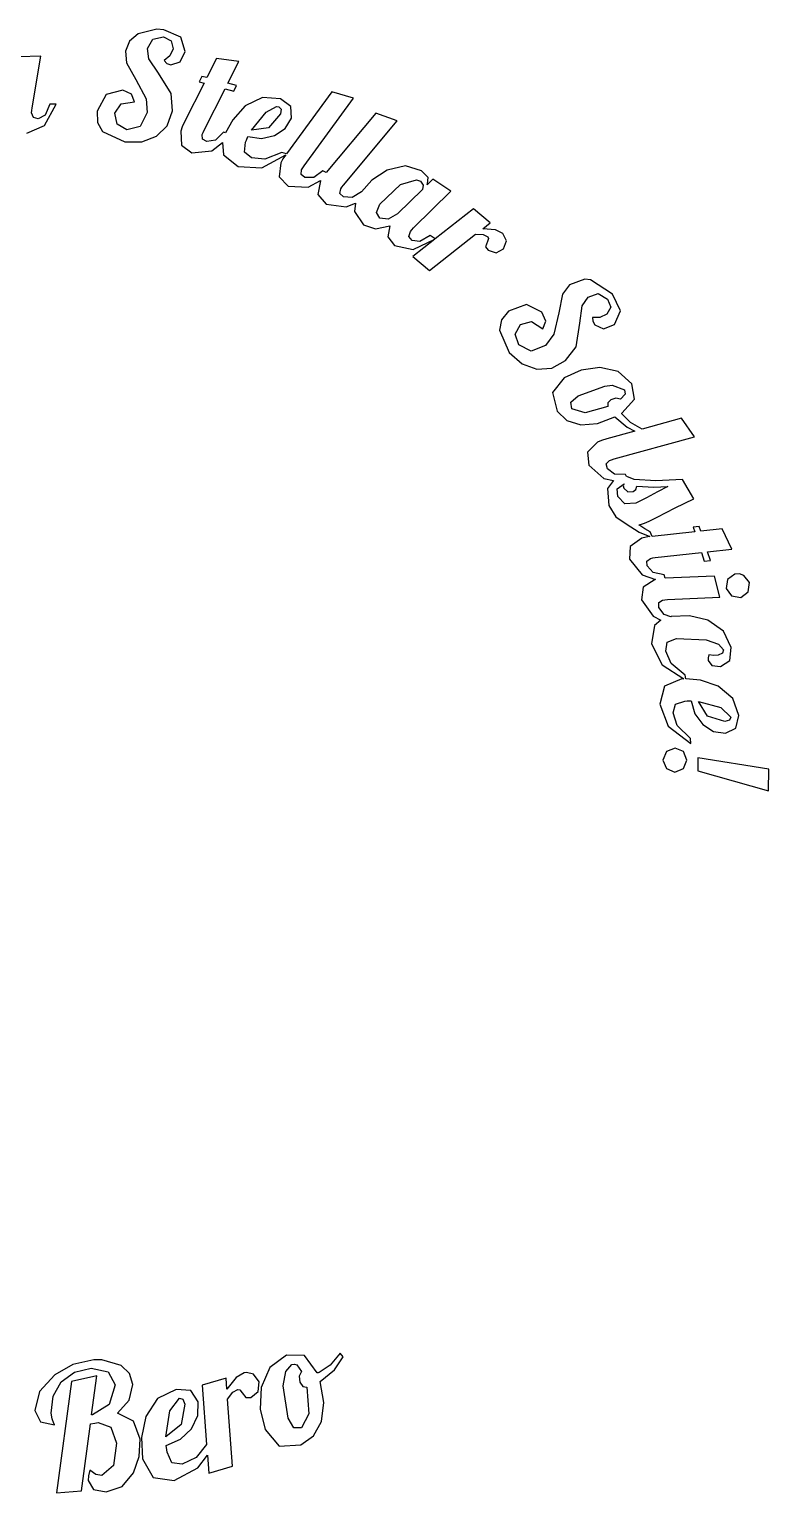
# Model space of a CAD drawing. Header units: millimetres. Extents: x 1.4 to 49.4, y 1.5 to 49.3.
# Drawn here: x 25.25 to 49.41, y 1.51 to 49.32 of the extents above; entities that cross this region are included whole.
import ezdxf

# ---------------------------------------------------------------- set-up
doc = ezdxf.new("R2010")
doc.units = ezdxf.units.MM
doc.layers.add('Export_Solstice', color=7, linetype='CONTINUOUS')

msp = doc.modelspace()

# ---------------------------------------------------------------- linework, layer by layer
at = {"layer": 'Export_Solstice', "color": 7}
for p, q in [((29.41991, 49.319482), (28.808061, 49.174788)), ((29.651937, 49.299329), (29.41991, 49.319482)), ((29.41991, 49.319482), (29.41991, 49.319482)), ((30.204358, 49.05955), (29.651937, 49.299329)), ((28.52337, 48.931074), (28.389998, 48.599113)), ((28.808061, 49.174788), (28.52337, 48.931074)), ((29.11864, 48.69213), (29.286072, 49.001156)), ((29.286072, 49.001156), (29.635921, 49.067302)), ((29.635921, 49.067302), (29.891203, 48.938111)), ((29.891203, 48.938111), (29.947013, 48.684379)), ((30.347503, 48.592912), (30.204358, 49.05955)), ((25.628927, 48.444084), (24.918376, 48.415145)), ((25.342615, 46.751678), (25.628927, 48.444084)), ((28.389998, 48.599113), (28.422038, 48.224459)), ((29.15636, 48.351583), (29.11864, 48.69213)), ((29.473653, 47.882878), (29.15636, 48.351583)), ((29.845727, 48.450285), (29.662793, 48.298356)), ((29.662793, 48.298356), (29.748573, 48.205338)), ((29.947013, 48.684379), (29.845727, 48.450285)), ((30.180588, 48.253914), (30.347503, 48.592912)), ((31.365527, 48.360885), (31.048234, 47.739734)), ((32.097264, 48.269934), (31.365527, 48.360885)), ((28.422038, 48.224459), (28.732613, 47.677205)), ((29.8912, 47.218835), (29.473653, 47.882878)), ((29.748573, 48.205338), (29.871563, 48.161413)), ((29.871563, 48.161413), (30.180588, 48.253914)), ((31.736045, 47.558349), (32.097264, 48.269934)), ((28.732613, 47.677205), (29.071094, 47.05037)), ((30.959864, 47.558867), (30.319077, 46.292794)), ((30.890621, 47.781592), (30.802251, 47.600724)), ((30.802251, 47.600724), (30.959864, 47.558867)), ((31.048234, 47.739734), (30.890621, 47.781592)), ((30.96348, 46.025626), (31.647159, 47.377482)), ((31.647159, 47.377482), (31.933963, 47.302034)), ((32.022333, 47.482901), (31.736045, 47.558349)), ((31.933963, 47.302034), (32.022333, 47.482901)), ((25.746693, 46.174971), (26.128065, 46.87777)), ((25.920842, 46.869501), (25.767363, 46.517067)), ((26.128065, 46.87777), (25.920842, 46.869501)), ((27.762647, 47.186796), (27.463958, 46.64316)), ((28.304733, 47.33304), (27.762647, 47.186796)), ((28.04325, 46.573914), (28.250989, 46.886556)), ((28.250989, 46.886556), (28.685071, 46.94495)), ((28.594121, 47.198681), (28.304733, 47.33304)), ((28.685071, 46.94495), (28.594121, 47.198681)), ((29.071094, 47.05037), (29.105714, 46.595101)), ((29.92944, 46.653495), (29.8912, 47.218835)), ((32.866717, 47.09016), (32.308611, 46.815759)), ((33.457895, 47.043651), (32.866717, 47.09016)), ((33.799993, 46.796638), (33.457895, 47.043651)), ((35.13377, 47.272578), (33.649106, 45.246862)), ((34.230466, 44.862906), (35.84122, 47.063289)), ((35.84122, 47.063289), (35.13377, 47.272578)), ((25.329145, 46.593031), (25.331245, 46.667445)), ((25.385475, 46.432318), (25.329145, 46.593031)), ((25.331245, 46.667445), (25.342615, 46.751678)), ((25.540504, 46.38891), (25.385475, 46.432318)), ((25.767363, 46.517067), (25.540504, 46.38891)), ((27.463958, 46.64316), (27.478916, 46.277206)), ((28.11818, 46.217346), (28.04325, 46.573914)), ((29.105714, 46.595101), (28.87679, 46.146033)), ((29.755986, 46.168079), (29.92944, 46.653495)), ((32.308611, 46.815759), (31.897784, 46.364106)), ((32.510154, 46.021492), (32.986094, 46.613187)), ((32.986094, 46.613187), (33.321991, 46.793538)), ((33.456867, 46.551175), (33.067743, 46.102107)), ((33.321991, 46.793538), (33.321997, 46.793538)), ((33.321997, 46.793538), (33.407777, 46.783203)), ((33.407777, 46.783203), (33.479607, 46.705688)), ((33.479607, 46.705688), (33.456867, 46.551175)), ((33.604901, 46.081202), (33.811883, 46.415266)), ((33.811883, 46.415266), (33.799993, 46.796638)), ((36.571407, 46.578048), (34.951351, 44.642248)), ((37.263355, 46.323283), (36.571407, 46.578048)), ((25.174118, 45.92434), (25.746693, 46.174971)), ((27.478916, 46.277206), (27.646892, 45.980151)), ((27.646892, 45.980151), (28.369846, 45.644254)), ((28.439608, 46.033378), (28.11818, 46.217346)), ((28.87679, 46.146033), (28.439608, 46.033378)), ((29.406992, 45.824605), (29.755986, 46.168079)), ((30.244667, 46.128463), (30.198677, 45.992554)), ((30.198677, 45.992554), (30.220377, 45.532117)), ((30.319077, 46.292794), (30.244667, 46.128463)), ((30.90405, 45.877831), (30.92782, 45.948111)), ((30.92782, 45.948111), (30.96348, 46.025626)), ((31.593929, 45.95638), (31.336581, 45.697481)), ((31.662139, 45.938293), (31.593929, 45.95638)), ((31.897784, 46.364106), (31.662139, 45.938293)), ((33.067743, 46.102107), (32.510154, 46.021492)), ((33.256878, 45.851993), (33.604901, 46.081202)), ((35.514624, 44.231421), (37.263355, 46.323283)), ((28.369846, 45.644254), (28.929346, 45.643183)), ((28.929346, 45.643183), (29.406992, 45.824605)), ((30.220377, 45.532117), (30.55834, 45.284587)), ((30.91025, 45.72797), (30.90405, 45.877831)), ((31.053394, 45.649422), (30.91025, 45.72797)), ((31.336581, 45.697481), (31.053394, 45.649422)), ((31.20998, 45.3528), (31.56138, 45.624618)), ((31.56138, 45.624618), (31.60014, 45.211723)), ((32.281231, 45.301123), (32.318441, 45.628235)), ((32.318441, 45.628235), (32.341691, 45.693347)), ((32.341691, 45.693347), (32.393881, 45.811169)), ((32.393881, 45.811169), (32.832604, 45.755691)), ((32.832604, 45.755691), (33.256878, 45.851993)), ((30.55834, 45.284587), (31.20998, 45.3528)), ((31.60014, 45.211723), (32.079181, 44.832935)), ((32.515325, 45.118705), (32.281231, 45.301123)), ((32.950441, 45.07478), (32.515325, 45.118705)), ((32.847093, 44.797278), (33.628957, 45.217924)), ((33.505962, 45.297505), (32.950441, 45.07478)), ((33.470827, 44.955408), (33.416567, 44.497554)), ((33.538527, 45.082015), (33.470827, 44.955408)), ((33.649106, 45.246862), (33.505962, 45.297505)), ((33.628957, 45.217924), (33.538527, 45.082015)), ((32.079181, 44.832935), (32.847093, 44.797278)), ((33.416567, 44.497554), (33.710089, 44.197831)), ((34.129696, 44.578169), (34.147786, 44.726997)), ((34.257853, 44.4774), (34.129696, 44.578169)), ((34.147786, 44.726997), (34.182406, 44.792626)), ((34.182406, 44.792626), (34.230466, 44.862906)), ((34.545174, 44.477917), (34.257853, 44.4774)), ((34.84128, 44.691857), (34.545174, 44.477917)), ((34.951351, 44.642248), (34.84128, 44.691857)), ((36.939862, 44.71873), (36.444285, 44.389035)), ((37.539309, 44.855673), (36.939862, 44.71873)), ((38.067442, 44.696509), (37.539309, 44.855673)), ((38.276731, 44.475334), (38.067442, 44.696509)), ((38.262781, 44.265528), (38.276731, 44.475334)), ((33.710089, 44.197831), (34.363796, 44.159074)), ((34.363796, 44.159074), (34.766872, 44.380249)), ((34.762172, 44.372499), (34.678452, 43.919297)), ((34.766872, 44.380249), (34.762172, 44.372499)), ((35.395254, 43.953402), (35.423154, 44.101197)), ((35.423154, 44.101197), (35.461914, 44.164242)), ((35.461914, 44.164242), (35.514624, 44.231421)), ((36.102704, 44.013347), (35.803497, 43.827312)), ((36.444285, 44.389035), (36.102704, 44.013347)), ((36.70422, 43.607685), (37.372396, 44.243822)), ((38.092249, 44.088276), (37.279378, 43.287291)), ((37.372396, 44.243822), (37.900529, 44.405569)), ((37.804929, 42.827889), (39.026559, 44.033501)), ((37.900529, 44.40557), (38.026619, 44.356477)), ((37.900529, 44.405569), (37.900529, 44.40557)), ((38.026619, 44.356477), (38.117569, 44.225219)), ((38.117569, 44.225219), (38.092249, 44.088276)), ((38.433314, 44.425208), (38.243661, 44.236589)), ((38.243661, 44.236589), (38.262781, 44.265528)), ((39.026559, 44.033501), (38.433314, 44.425208)), ((34.678452, 43.919297), (34.951821, 43.601487)), ((34.951821, 43.601487), (35.60191, 43.520355)), ((35.516693, 43.844882), (35.395254, 43.953402)), ((35.803497, 43.827312), (35.516693, 43.844882)), ((35.60191, 43.520355), (35.904734, 43.640244)), ((35.904734, 43.640244), (35.876314, 43.366876)), ((36.588981, 43.334834), (36.70422, 43.607685)), ((35.876314, 43.366876), (36.166219, 42.927626)), ((36.698018, 43.150349), (36.588981, 43.334834)), ((36.971903, 43.117276), (36.698018, 43.150349)), ((37.279378, 43.287291), (36.971903, 43.117276)), ((39.762948, 43.45059), (38.513928, 42.471838)), ((40.308134, 42.99377), (39.762948, 43.45059)), ((36.166219, 42.927626), (36.558443, 42.804636)), ((36.558443, 42.804636), (37.030766, 42.901271)), ((37.030766, 42.901271), (36.965136, 42.54212)), ((37.652999, 42.543669), (37.701579, 42.706966)), ((37.701579, 42.706966), (37.746019, 42.765877)), ((37.746019, 42.765877), (37.804929, 42.827889)), ((38.342879, 42.585527), (38.01215, 42.389156)), ((38.321175, 41.436759), (39.829093, 42.6217)), ((38.513928, 42.471838), (38.342879, 42.585527)), ((39.829093, 42.6217), (40.082825, 42.609298)), ((40.06216, 42.799985), (40.308134, 42.99377)), ((40.479189, 42.766912), (40.06216, 42.799985)), ((40.082825, 42.609298), (40.225968, 42.534367)), ((40.716901, 42.651156), (40.479189, 42.766912)), ((40.83679, 42.409311), (40.716901, 42.651156)), ((36.965136, 42.54212), (37.184244, 42.255316)), ((37.184244, 42.255316), (37.795576, 42.124058)), ((37.753251, 42.418095), (37.652999, 42.543669)), ((38.01215, 42.389156), (37.753251, 42.418095)), ((38.498892, 42.459955), (37.775989, 41.893579)), ((37.795576, 42.124058), (38.498892, 42.459955)), ((40.215118, 42.382439), (40.159308, 42.216558)), ((40.159308, 42.216558), (40.236308, 42.100286)), ((40.251808, 42.480624), (40.215118, 42.382439)), ((40.225968, 42.534367), (40.251808, 42.480624)), ((40.236308, 42.100286), (40.499858, 42.01502)), ((40.499858, 42.01502), (40.74067, 42.148345)), ((40.74067, 42.148345), (40.83679, 42.409311)), ((37.775989, 41.893579), (38.321175, 41.436759)), ((43.393217, 41.152022), (42.894023, 40.971671)), ((43.393233, 41.151998), (43.393217, 41.152022)), ((43.588053, 41.128744), (43.393233, 41.151998)), ((44.304805, 40.666757), (43.588053, 41.128744)), ((42.671297, 40.668847), (42.544173, 40.052347)), ((42.894023, 40.971671), (42.671297, 40.668847)), ((43.503287, 40.561355), (43.832982, 40.683311)), ((43.832982, 40.683311), (44.13994, 40.502444)), ((44.562671, 40.122087), (44.304805, 40.666757)), ((41.491526, 40.32261), (40.908616, 40.110219)), ((41.995888, 40.075079), (41.491526, 40.32261)), ((43.237673, 39.718512), (43.307433, 40.280235)), ((43.307433, 40.280235), (43.503287, 40.561355)), ((44.246394, 40.237343), (44.121337, 40.009967)), ((44.13994, 40.502444), (44.246394, 40.237343)), ((40.67876, 39.825176), (40.60941, 39.491136)), ((40.908616, 40.110219), (40.67876, 39.825176)), ((41.298771, 39.676659), (41.66154, 39.774839)), ((41.66154, 39.774839), (42.025859, 39.532994)), ((42.125079, 39.783624), (41.995888, 40.075079)), ((42.025859, 39.532994), (42.125079, 39.783624)), ((42.544173, 40.052347), (42.386043, 39.357816)), ((43.114166, 38.943882), (43.237673, 39.718512)), ((43.891377, 39.899896), (43.653665, 39.906596)), ((43.653665, 39.906596), (43.656265, 39.780506)), ((43.656265, 39.780506), (43.720345, 39.666301)), ((44.121337, 40.009967), (43.891377, 39.899896)), ((44.362683, 39.676636), (44.562671, 40.122087)), ((40.60941, 39.491136), (40.93187, 38.761981)), ((41.120487, 39.358849), (41.298771, 39.676659)), ((41.240894, 39.008483), (41.120487, 39.358849)), ((42.386043, 39.357816), (42.112158, 38.992463)), ((43.720345, 39.666301), (44.01335, 39.531942)), ((44.01335, 39.531942), (44.362683, 39.676636)), ((40.93187, 38.761981), (41.352118, 38.392493)), ((41.64397, 38.805395), (41.240894, 39.008483)), ((42.112158, 38.992463), (41.64397, 38.805395)), ((42.770001, 38.493781), (43.114166, 38.943882)), ((41.352118, 38.392493), (41.83104, 38.214211)), ((42.31978, 38.242779), (42.770001, 38.493781)), ((43.885177, 38.272611), (43.275395, 38.180631)), ((43.885211, 38.272584), (43.885177, 38.272611)), ((44.492409, 38.139776), (43.885211, 38.272584)), ((41.83104, 38.214211), (42.31978, 38.242779)), ((42.724007, 37.933101), (42.342635, 37.44786)), ((43.275395, 38.180631), (42.724007, 37.933101)), ((44.930625, 37.740317), (44.492409, 38.139776)), ((42.342635, 37.44786), (42.494047, 36.846346)), ((42.935911, 37.136243), (43.175689, 37.348116)), ((43.175689, 37.348116), (44.052638, 37.664376)), ((44.052638, 37.664376), (44.287249, 37.686596)), ((44.287219, 37.686601), (44.698564, 37.544491)), ((44.287249, 37.686596), (44.287219, 37.686601)), ((44.716134, 37.397729), (44.558521, 37.231848)), ((44.698564, 37.544491), (44.716134, 37.397729)), ((45.020545, 37.234405), (44.930625, 37.740317)), ((42.494047, 36.846346), (42.814164, 36.536866)), ((42.974671, 36.920235), (42.935911, 37.136243)), ((43.41082, 36.788977), (42.974671, 36.920235)), ((44.148759, 36.992582), (43.41082, 36.788977)), ((44.251562, 37.216858), (44.146659, 37.114539)), ((44.146659, 37.114539), (44.148759, 36.992582)), ((44.409692, 37.271638), (44.251562, 37.216858)), ((44.558521, 37.231848), (44.409692, 37.271638)), ((44.606617, 36.781719), (45.020545, 37.234405)), ((42.814164, 36.536866), (43.26816, 36.398311)), ((43.26816, 36.398311), (43.807177, 36.436198)), ((43.807177, 36.436198), (44.382304, 36.65566)), ((44.382304, 36.65566), (44.783313, 36.314079)), ((44.609217, 36.759499), (44.606617, 36.781719)), ((44.627817, 36.730559), (44.609217, 36.759499)), ((44.895501, 36.468042), (44.627817, 36.730559)), ((45.275323, 36.257203), (44.895501, 36.468042)), ((46.556898, 36.611186), (45.275323, 36.257203)), ((46.982195, 36.008639), (46.556898, 36.611186)), ((43.946672, 35.881548), (43.815413, 35.824188)), ((44.118237, 35.937358), (43.946672, 35.881548)), ((45.034977, 36.190572), (44.118237, 35.937358)), ((44.354449, 35.280518), (46.982195, 36.008639)), ((44.783313, 36.314079), (45.034977, 36.190572)), ((43.815413, 35.824188), (43.489335, 35.498627)), ((43.489335, 35.498627), (43.533775, 35.081598)), ((43.533775, 35.081598), (44.022117, 34.645965)), ((44.098645, 35.119808), (44.205099, 35.225228)), ((44.136365, 34.961162), (44.098645, 35.119808)), ((44.362708, 34.783912), (44.136365, 34.961162)), ((44.205099, 35.225228), (44.272799, 35.255198)), ((44.272799, 35.255198), (44.354449, 35.280518)), ((44.022117, 34.645965), (44.333209, 34.573105)), ((44.333209, 34.573105), (44.137356, 34.31834)), ((44.727027, 34.767892), (44.362708, 34.783912)), ((44.459301, 34.303879), (44.678409, 34.470794)), ((44.67841, 34.470776), (44.65205, 34.406176)), ((44.678409, 34.470794), (44.67841, 34.470776)), ((44.756487, 34.711052), (44.727027, 34.767892)), ((44.765287, 34.711052), (44.756487, 34.711052)), ((45.006616, 34.608732), (44.765287, 34.711052)), ((45.718717, 34.570492), (45.006616, 34.608732)), ((46.589465, 34.614932), (45.718717, 34.570492)), ((46.963603, 33.979311), (46.589465, 34.614932)), ((44.137356, 34.31834), (44.178176, 33.762301)), ((44.476351, 34.05945), (44.459301, 34.303879)), ((44.708378, 33.813987), (44.476351, 34.05945)), ((44.65205, 34.406176), (44.67117, 34.322976)), ((44.67117, 34.322976), (44.798811, 34.210838)), ((44.798811, 34.210838), (44.978128, 34.216538)), ((44.978128, 34.216538), (45.062358, 34.284238)), ((45.062358, 34.284238), (45.093368, 34.388108)), ((45.093368, 34.388108), (45.656124, 34.362268)), ((45.40756, 34.011385), (45.19207, 33.899247)), ((45.769812, 34.206205), (45.40756, 34.011385)), ((45.656124, 34.362268), (46.109326, 34.381388)), ((46.109326, 34.380871), (45.769812, 34.206205)), ((46.109326, 34.381388), (46.109326, 34.380871)), ((46.353304, 33.685273), (46.963603, 33.979311)), ((44.178176, 33.762301), (44.414854, 33.390231)), ((45.066496, 33.840857), (44.708378, 33.813987)), ((45.19207, 33.899247), (45.066496, 33.840857)), ((45.757992, 33.381415), (46.353304, 33.685273)), ((44.414854, 33.390231), (44.751784, 33.162338)), ((44.751784, 33.162338), (45.176565, 32.891037)), ((45.167844, 33.128194), (45.251044, 33.147314)), ((45.356463, 32.998486), (45.167844, 33.128194)), ((45.251044, 33.147314), (45.348714, 33.182974)), ((45.348714, 33.182974), (45.497026, 33.250674)), ((45.533196, 32.896166), (45.356463, 32.998486)), ((45.497026, 33.250674), (45.757992, 33.381415)), ((47.136204, 33.078066), (46.935699, 33.054296)), ((46.935699, 33.054296), (46.986339, 32.899267)), ((47.186334, 32.923036), (47.136204, 33.078066)), ((47.880349, 32.993836), (47.186334, 32.923036)), ((48.201259, 32.329277), (47.880349, 32.993836)), ((45.257697, 32.687945), (44.883043, 32.419745)), ((45.176565, 32.891037), (45.525381, 32.742725)), ((45.397223, 32.723085), (45.257697, 32.687945)), ((45.525381, 32.742725), (45.397223, 32.723085)), ((45.594176, 32.751989), (45.533196, 32.896166)), ((46.986339, 32.899267), (45.594176, 32.751989)), ((44.883043, 32.419745), (44.858233, 32.001682)), ((45.544577, 32.033177), (45.616407, 32.051777)), ((45.616407, 32.051777), (45.700637, 32.063657)), ((45.700637, 32.063657), (47.207521, 32.223337)), ((47.207521, 32.223337), (47.299501, 31.941184)), ((47.407509, 32.247107), (48.201259, 32.329277)), ((47.499489, 31.964954), (47.407509, 32.247107)), ((44.858233, 32.001682), (45.26906, 31.491636)), ((45.422104, 31.946357), (45.544577, 32.033177)), ((45.433474, 31.784093), (45.422104, 31.946357)), ((45.62726, 31.572219), (45.433474, 31.784093)), ((45.984861, 31.496259), (45.62726, 31.572219)), ((47.299501, 31.941184), (47.499489, 31.964954)), ((45.303719, 31.097295), (45.252559, 30.6813)), ((45.26906, 31.491636), (45.702109, 31.342291)), ((45.694909, 31.340691), (45.303719, 31.097295)), ((45.702109, 31.342291), (45.694909, 31.340691)), ((46.022071, 31.382571), (45.984861, 31.496259)), ((47.634893, 31.451301), (46.022071, 31.382571)), ((47.811626, 30.762455), (47.634893, 31.451301)), ((48.055981, 31.340236), (48.014641, 31.04413)), ((48.29576, 31.519037), (48.055981, 31.340236)), ((48.448722, 31.528837), (48.29576, 31.519037)), ((48.591865, 31.477697), (48.448721, 31.528857)), ((48.448721, 31.528857), (48.448722, 31.528837)), ((48.775316, 31.239469), (48.591865, 31.477697)), ((48.729326, 30.941813), (48.775316, 31.239469)), ((45.252559, 30.6813), (45.62928, 30.145932)), ((45.811231, 30.590375), (45.938872, 30.668925)), ((45.938872, 30.668925), (46.011732, 30.682875)), ((46.011732, 30.682875), (46.097002, 30.689075)), ((46.097002, 30.689075), (47.811626, 30.762455)), ((48.014641, 31.04413), (48.193442, 30.804351)), ((48.193442, 30.804351), (48.491098, 30.758361)), ((48.491098, 30.758361), (48.729326, 30.941813)), ((45.62928, 30.145932), (45.880428, 30.018808)), ((45.812231, 30.427594), (45.811231, 30.590375)), ((45.992065, 30.203319), (45.812231, 30.427594)), ((46.202905, 30.127349), (45.992065, 30.203319)), ((46.218405, 30.130949), (46.202905, 30.127349)), ((46.821985, 30.150589), (46.218405, 30.130949)), ((47.417815, 30.008478), (46.821985, 30.150589)), ((45.672688, 29.840524), (45.577088, 29.236943)), ((45.880428, 30.018808), (45.672688, 29.840524)), ((47.930445, 29.656562), (47.417815, 30.008478)), ((48.178492, 29.123261), (47.930445, 29.656562)), ((45.577088, 29.236943), (45.92177, 28.550164)), ((46.039606, 28.996677), (46.084046, 29.290199)), ((46.084046, 29.290199), (46.387903, 29.418357)), ((46.387903, 29.418357), (47.357353, 29.376497)), ((47.357353, 29.376497), (47.76549, 29.234369)), ((47.76549, 29.234369), (47.926311, 29.044217)), ((46.214789, 28.596185), (46.039606, 28.996677)), ((47.425048, 28.786336), (47.424531, 28.701066)), ((47.424531, 28.701066), (47.549072, 28.532601)), ((47.453468, 28.881936), (47.425048, 28.786336)), ((47.612115, 28.864366), (47.453468, 28.881936)), ((47.750608, 28.873166), (47.612115, 28.864366)), ((47.890651, 28.932596), (47.750608, 28.873166)), ((47.825024, 28.505211), (48.131982, 28.698998)), ((47.926311, 29.044217), (47.890651, 28.932596)), ((48.131982, 28.698998), (48.178492, 29.123261)), ((45.92177, 28.550164), (46.627153, 28.096961)), ((46.680911, 28.221014), (46.214789, 28.596185)), ((46.702611, 28.09699), (46.680911, 28.221014)), ((47.549072, 28.532601), (47.825024, 28.505211)), ((45.998772, 27.8608), (45.844776, 27.270138)), ((46.570313, 28.096961), (45.998772, 27.8608)), ((46.627153, 28.096961), (46.570313, 28.096961)), ((47.172866, 28.05307), (46.702611, 28.09699)), ((47.752159, 27.858767), (47.172866, 28.05307)), ((48.228099, 27.458791), (47.752159, 27.858767)), ((45.844776, 27.270138), (46.121762, 26.552869)), ((46.282477, 26.985918), (46.354827, 27.273756)), ((46.354827, 27.273756), (46.669537, 27.371426)), ((46.669537, 27.371426), (46.738267, 27.376626)), ((46.738267, 27.376626), (46.866942, 27.376626)), ((46.866942, 27.376626), (46.992891, 26.952639)), ((47.106689, 27.354934), (47.106685, 27.354928)), ((47.106685, 27.354928), (47.839457, 27.157007)), ((47.404862, 26.876927), (47.106689, 27.354934)), ((48.423436, 26.899136), (48.228099, 27.458791)), ((46.417353, 26.569923), (46.282477, 26.985918)), ((46.992891, 26.952639), (47.251931, 26.60303)), ((47.972786, 26.701744), (47.404862, 26.876927)), ((47.839457, 27.157007), (48.165535, 26.839714)), ((48.165535, 26.839714), (48.123165, 26.742564)), ((48.335586, 26.486241), (48.423436, 26.899136)), ((46.121762, 26.552869), (46.857634, 25.983912)), ((46.845234, 26.151344), (46.417353, 26.569923)), ((47.251931, 26.60303), (47.602105, 26.376802)), ((47.602105, 26.376802), (47.991421, 26.32191)), ((48.123165, 26.742564), (47.972786, 26.701744)), ((47.991421, 26.32191), (48.335586, 26.486241)), ((46.347559, 25.836674), (46.065405, 25.724536)), ((46.623511, 25.721436), (46.347559, 25.836674)), ((46.347559, 25.836674), (46.347559, 25.836674)), ((46.857634, 25.983912), (46.845234, 26.151344)), ((46.065405, 25.724536), (45.950167, 25.443933)), ((45.950167, 25.443933), (46.061788, 25.166431)), ((46.619893, 25.16333), (46.735132, 25.438766)), ((46.735132, 25.438766), (46.623511, 25.721436)), ((47.091182, 25.515763), (47.088582, 25.096151)), ((49.405202, 25.150411), (47.091182, 25.515763)), ((46.061788, 25.166431), (46.342908, 25.051192)), ((46.342908, 25.051192), (46.619893, 25.16333)), ((47.088582, 25.096151), (49.401102, 24.439343)), ((49.401102, 24.439343), (49.405202, 25.150411)), ((27.363188, 5.846114), (26.678992, 5.691085)), ((27.625704, 5.850814), (27.363188, 5.846114)), ((27.625694, 5.850755), (27.625704, 5.850814)), ((28.254596, 5.66627), (27.625694, 5.850755)), ((33.655822, 5.997605), (33.111152, 5.594529)), ((34.242866, 5.986755), (33.655822, 5.997605)), ((34.659895, 5.422965), (34.242866, 5.986755)), ((35.405591, 6.069405), (35.074862, 5.678215)), ((35.223175, 5.518048), (35.508946, 5.946445)), ((35.508946, 5.946445), (35.405591, 6.069405)), ((26.081612, 5.361389), (25.581384, 4.807418)), ((26.678992, 5.691085), (26.081612, 5.361389)), ((26.298156, 5.123674), (26.732073, 5.441803)), ((27.454675, 5.321062), (26.630953, 5.143812)), ((26.732073, 5.441803), (27.270707, 5.578427)), ((27.270707, 5.578427), (27.829329, 5.458021)), ((27.28776, 4.051372), (27.454675, 5.321062)), ((27.829329, 5.458021), (28.060839, 5.02859)), ((28.521596, 5.399775), (28.254596, 5.66627)), ((28.631317, 5.044603), (28.521596, 5.399775)), ((32.005794, 5.26894), (31.709172, 4.894286)), ((32.267277, 5.420869), (32.005794, 5.26894)), ((32.349447, 5.436889), (32.267277, 5.420869)), ((32.349456, 5.436908), (32.349447, 5.436889)), ((32.573215, 5.380578), (32.349456, 5.436908)), ((32.75925, 5.12323), (32.573215, 5.380578)), ((33.111152, 5.594529), (32.828482, 4.942889)), ((33.547822, 4.996049), (33.629222, 5.469843)), ((33.629222, 5.469843), (33.824291, 5.694197)), ((33.824291, 5.694197), (33.916271, 5.710737)), ((33.916271, 5.710737), (33.916276, 5.710774)), ((33.916276, 5.710774), (33.993276, 5.681834)), ((33.993276, 5.681834), (34.144171, 5.46841)), ((34.144171, 5.46841), (34.067171, 5.31028)), ((34.067171, 5.31028), (34.093521, 5.120628)), ((34.684705, 5.420865), (34.659895, 5.422965)), ((34.721395, 5.435335), (34.684705, 5.420865)), ((35.074862, 5.678215), (34.721395, 5.435335)), ((34.751886, 5.14391), (35.223175, 5.518048)), ((25.581384, 4.807418), (25.436174, 4.195569)), ((26.028447, 4.663796), (26.298156, 5.123674)), ((26.630953, 5.143812), (26.144161, 1.505275)), ((28.060839, 5.02859), (27.861885, 4.384701)), ((28.518663, 4.526288), (28.631317, 5.044603)), ((30.052427, 4.883426), (29.444196, 4.584736)), ((30.532501, 4.840536), (30.052427, 4.883426)), ((30.766595, 4.472599), (30.532501, 4.840536)), ((31.681782, 5.250853), (30.901468, 5.024511)), ((30.901468, 5.024511), (31.045128, 3.078376)), ((31.709172, 4.894286), (31.681782, 5.250853)), ((31.729843, 4.559419), (31.903476, 4.79248)), ((31.903476, 4.79248), (32.06574, 4.88033)), ((32.06574, 4.88033), (32.13344, 4.87053)), ((32.13344, 4.87053), (32.20269, 4.77338)), ((32.483809, 4.614217), (32.73289, 4.809554)), ((32.73289, 4.809554), (32.75925, 5.12323)), ((32.828482, 4.942889), (32.796962, 4.238539)), ((33.708536, 3.942883), (33.547822, 4.996049)), ((34.093521, 5.120628), (34.184991, 4.980585)), ((34.184991, 4.980585), (34.321934, 4.955775)), ((34.321934, 4.955775), (34.387564, 4.083477)), ((34.870892, 4.450458), (34.751886, 5.14391)), ((25.970528, 4.101515), (26.028447, 4.663796)), ((27.861885, 4.384701), (27.32135, 4.053972)), ((28.138324, 4.106159), (28.518663, 4.526288)), ((29.444196, 4.584736), (29.055072, 3.990457)), ((29.839523, 4.185805), (30.15475, 4.5987)), ((30.15475, 4.5987), (30.154749, 4.598697)), ((30.154749, 4.598697), (30.271021, 4.564077)), ((30.338201, 4.399229), (30.216761, 3.731053)), ((30.271021, 4.564077), (30.338201, 4.399229)), ((30.757441, 4.02341), (30.766595, 4.472599)), ((31.894174, 2.374023), (31.729843, 4.559419)), ((32.20269, 4.77338), (32.325163, 4.614734)), ((32.325163, 4.614734), (32.483809, 4.614217)), ((34.794256, 3.83753), (34.870892, 4.450458)), ((25.436174, 4.195569), (25.612907, 3.818848)), ((25.995848, 3.916513), (25.970528, 4.101515)), ((26.058378, 3.768718), (25.995848, 3.916513)), ((27.32135, 4.053972), (27.28776, 4.051372)), ((28.651471, 3.840542), (28.138324, 4.106159)), ((28.872646, 3.251947), (28.651471, 3.840542)), ((29.055072, 3.990457), (28.913995, 3.306261)), ((29.7155, 3.326943), (29.839523, 4.185805)), ((30.548521, 3.595134), (30.757441, 4.02341)), ((32.796962, 4.238539), (32.953541, 3.566229)), ((33.894054, 3.627657), (33.708536, 3.942883)), ((34.387564, 4.083477), (34.144168, 3.623557)), ((34.538664, 3.358893), (34.794256, 3.83753)), ((25.612907, 3.818848), (26.079028, 3.724798)), ((26.072328, 3.735648), (26.058378, 3.768718)), ((26.079028, 3.724798), (26.072328, 3.735648)), ((26.954447, 1.568325), (27.247969, 3.759406)), ((27.247969, 3.759406), (27.388012, 3.781626)), ((27.388012, 3.781626), (27.505835, 3.796616)), ((27.505835, 3.796616), (27.919246, 3.647271)), ((27.919246, 3.647271), (28.095979, 3.123272)), ((30.216761, 3.731053), (29.7155, 3.326943)), ((30.187464, 3.253169), (30.548521, 3.595134)), ((32.953541, 3.566229), (33.413461, 3.031378)), ((34.144168, 3.623557), (33.894054, 3.627657)), ((34.120912, 3.068068), (34.538664, 3.358893)), ((28.095979, 3.123272), (27.999859, 2.391017)), ((28.837506, 2.688674), (28.872646, 3.251947)), ((28.913995, 3.306261), (28.947065, 2.616898)), ((29.723765, 3.052014), (30.187464, 3.253169)), ((29.741335, 2.906287), (29.723765, 3.052014)), ((29.756835, 2.828777), (29.741335, 2.906287)), ((31.045128, 3.078376), (30.700447, 2.652562)), ((33.413461, 3.031378), (34.120912, 3.068068)), ((27.999859, 2.391017), (27.617454, 2.067005)), ((28.658189, 2.153823), (28.837506, 2.688674)), ((28.947065, 2.616898), (29.293297, 2.000398)), ((29.910831, 2.485129), (29.756835, 2.828777)), ((30.247244, 2.442239), (29.910831, 2.485129)), ((30.700447, 2.652562), (30.247244, 2.442239)), ((30.760908, 2.319245), (31.07045, 2.732657)), ((31.07045, 2.732657), (31.11386, 2.147163)), ((27.182343, 2.055637), (27.177143, 1.908359)), ((27.224713, 2.240122), (27.182343, 2.055637)), ((27.428318, 2.097495), (27.224713, 2.240122)), ((27.617454, 2.067005), (27.428318, 2.097495)), ((28.285085, 1.711473), (28.658189, 2.153823)), ((29.293297, 2.000398), (29.984728, 1.906868)), ((29.984728, 1.906868), (30.760908, 2.319245)), ((31.11386, 2.147163), (31.894174, 2.374023)), ((26.144161, 1.505275), (26.954447, 1.568325)), ((27.177143, 1.908359), (27.347675, 1.610186)), ((27.347675, 1.610186), (27.766771, 1.535256)), ((27.766771, 1.535256), (28.285085, 1.711473))]:
    msp.add_line(p, q, dxfattribs=at)

doc.saveas('drawing.dxf')
